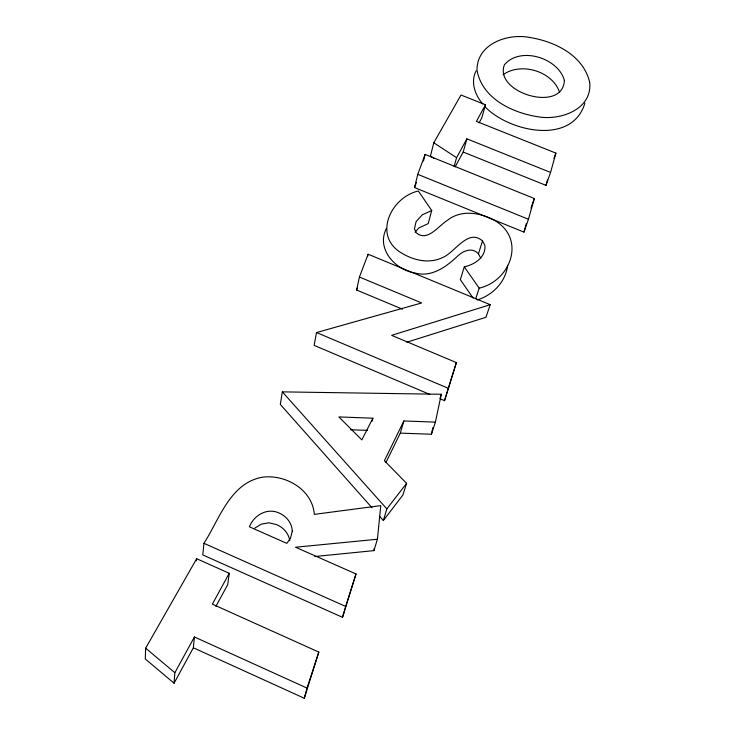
<?xml version="1.0" encoding="UTF-8"?>
<svg xmlns="http://www.w3.org/2000/svg" width="735" height="735" viewBox="0 0 735 735"><rect width="100%" height="100%" fill="white"/><g stroke="black" fill="none" stroke-linecap="round" stroke-linejoin="round"><path stroke-width="1.1" d="M215.897 606.357L227.731 584.619L229.237 573.282L196.658 558.71L145.649 648.187L145.291 658.964L174.066 683.21L193.351 647.783L194.407 636.969L307.028 688.079L304.299 698.25L193.351 647.783M174.066 683.21L174.856 672.709L194.407 636.969M196.465 560.805L196.658 558.71M203.935 543.303L202.786 554.934L342.528 617.317L356.016 573.952L295.562 547.226L377.413 539.242L380.776 505.643L314.314 514.362C312.393 489.464 285.419 474.011 262.175 477.236C229.991 483.125 219.333 519.562 203.935 543.303L345.68 606.43L342.528 617.317M314.782 556.524L373.95 550.634L374.17 548.411M507.6 265.216C505.91 281.79 492.652 295.286 477.033 299.999M385.939 462.508L400.299 433.126L431.427 434.247L435.386 422.138L441.312 394.282L282.341 391.865L280.301 404.425L371.965 507.71M406.786 342.216L485.918 317.309L490.245 304.694L368.106 254.227L359.424 277.031L421.651 302.958L316.519 332.542L314.13 345.367L429.8 394.438M431.427 434.247L432.851 427.595M402.468 309.187L356.622 290.031L359.424 277.031M367.629 256.405L368.106 254.227M414.522 187.563L417.774 174.333L425.115 154.405L534.308 198.524L528.447 219.26L523.945 232.113L414.522 187.563L416.442 182.326M423.47 161.038L425.115 154.405M479.082 122.864L481.737 117.986L485.504 104.774L461.01 95.026L433.788 142.783L430.444 156.05L434.192 158.521M372.085 421.274L372.884 418.215L338.863 416.92L361.822 439.879L372.884 418.215M473.12 298.098L460.34 279.677L464.281 266.851C474.479 264.609 486.046 257.278 484.898 245.416L482.518 240.905C467.598 227.988 454.781 253.226 441.827 257.893C428.873 263.837 413.869 260.401 402.1 253.345C372.351 236.532 390.551 197.329 418.334 190.999L431.711 210.504L428.239 223.596L418.858 227.942L415.054 232.196M229.237 573.282L212.36 604.152L318.815 652.083L304.299 698.25M454.156 166.477L456.564 157.694L466.872 138.841L550.57 172.431L545.976 185.358L463.197 152.044L455.112 166.909M545.976 185.358L547.456 180.001M550.57 172.431L555.89 153.11L476.427 121.367L485.504 104.774M463.197 152.044L466.872 138.841M523.945 232.113L526.416 223.403M400.299 433.126L403.882 420.953L435.386 422.138M440.311 398.894L444.519 400.676L456.371 362.575L391.626 335.344L490.245 304.694M444.519 400.676L456.371 362.575M373.95 550.634L377.413 539.242M379.536 516.246L383.33 520.509L386.858 508.905L406.584 483.345L384.396 460.689L403.882 420.953M584.904 103.084C572.207 146.081 508.197 131.492 484.751 106.483M480.782 258.279L478.439 253.786L482.518 240.905M406.584 483.345L402.844 495.105L383.33 520.509M345.68 606.43L356.016 573.952M439.989 398.37L441.312 394.282M475.729 298.741L479.192 288.157C510.32 280.963 526.049 239.794 495.592 221.024C481.168 212.626 461.323 209.126 447.367 220.362C438.666 225.571 427.292 242.55 416.231 232.719L414.439 228.842L416.102 221.658L422.23 214.85L431.711 210.504M307.028 688.079L318.815 652.083M530.936 208.198L534.308 198.524M553.979 158.512L555.89 153.11M356.622 290.031L357.403 287.964M476.115 70.882C470.281 81.879 475.04 95.192 482.803 103.947M386.445 228.374C375.851 248.605 395.099 270.039 415.11 273.034C431.656 277.573 446.365 266.805 457.675 256.019C463.381 250.672 472.228 247.015 478.439 253.786M503.062 74.713C521.115 61.832 552.5 71.12 559.638 92.445M254.806 528.088L261.394 524.138L268.946 522.796L276.608 524.625A22.73 20.268 5.8 0 1 289.783 540.712M350.65 429.764L367.445 430.379M417.774 174.333L528.447 219.26M316.519 332.542L448.561 388.402M433.788 142.783L456.564 157.694M145.649 648.187L174.856 672.709M282.341 391.865L386.858 508.905M464.281 266.851L479.192 288.157M564.37 80.391C563.028 113.557 493.589 92.785 504.385 64.827C519.957 46.048 558.214 57.743 564.37 80.391M589.709 82.522C592.382 109.487 560.447 120.604 538.424 116.837C512.534 113.015 481.838 98.472 477.006 70.055C476.813 43.843 507.655 33.112 529.659 37.457C554.879 41.454 583.627 55.456 589.709 82.522M292.291 531.23L290.454 538.323L286.815 543.358L249.376 526.802C253.841 515.437 266.897 507.536 278.74 512.865A23.042 20.424 6.2 0 1 292.3 531.23"/></g></svg>
